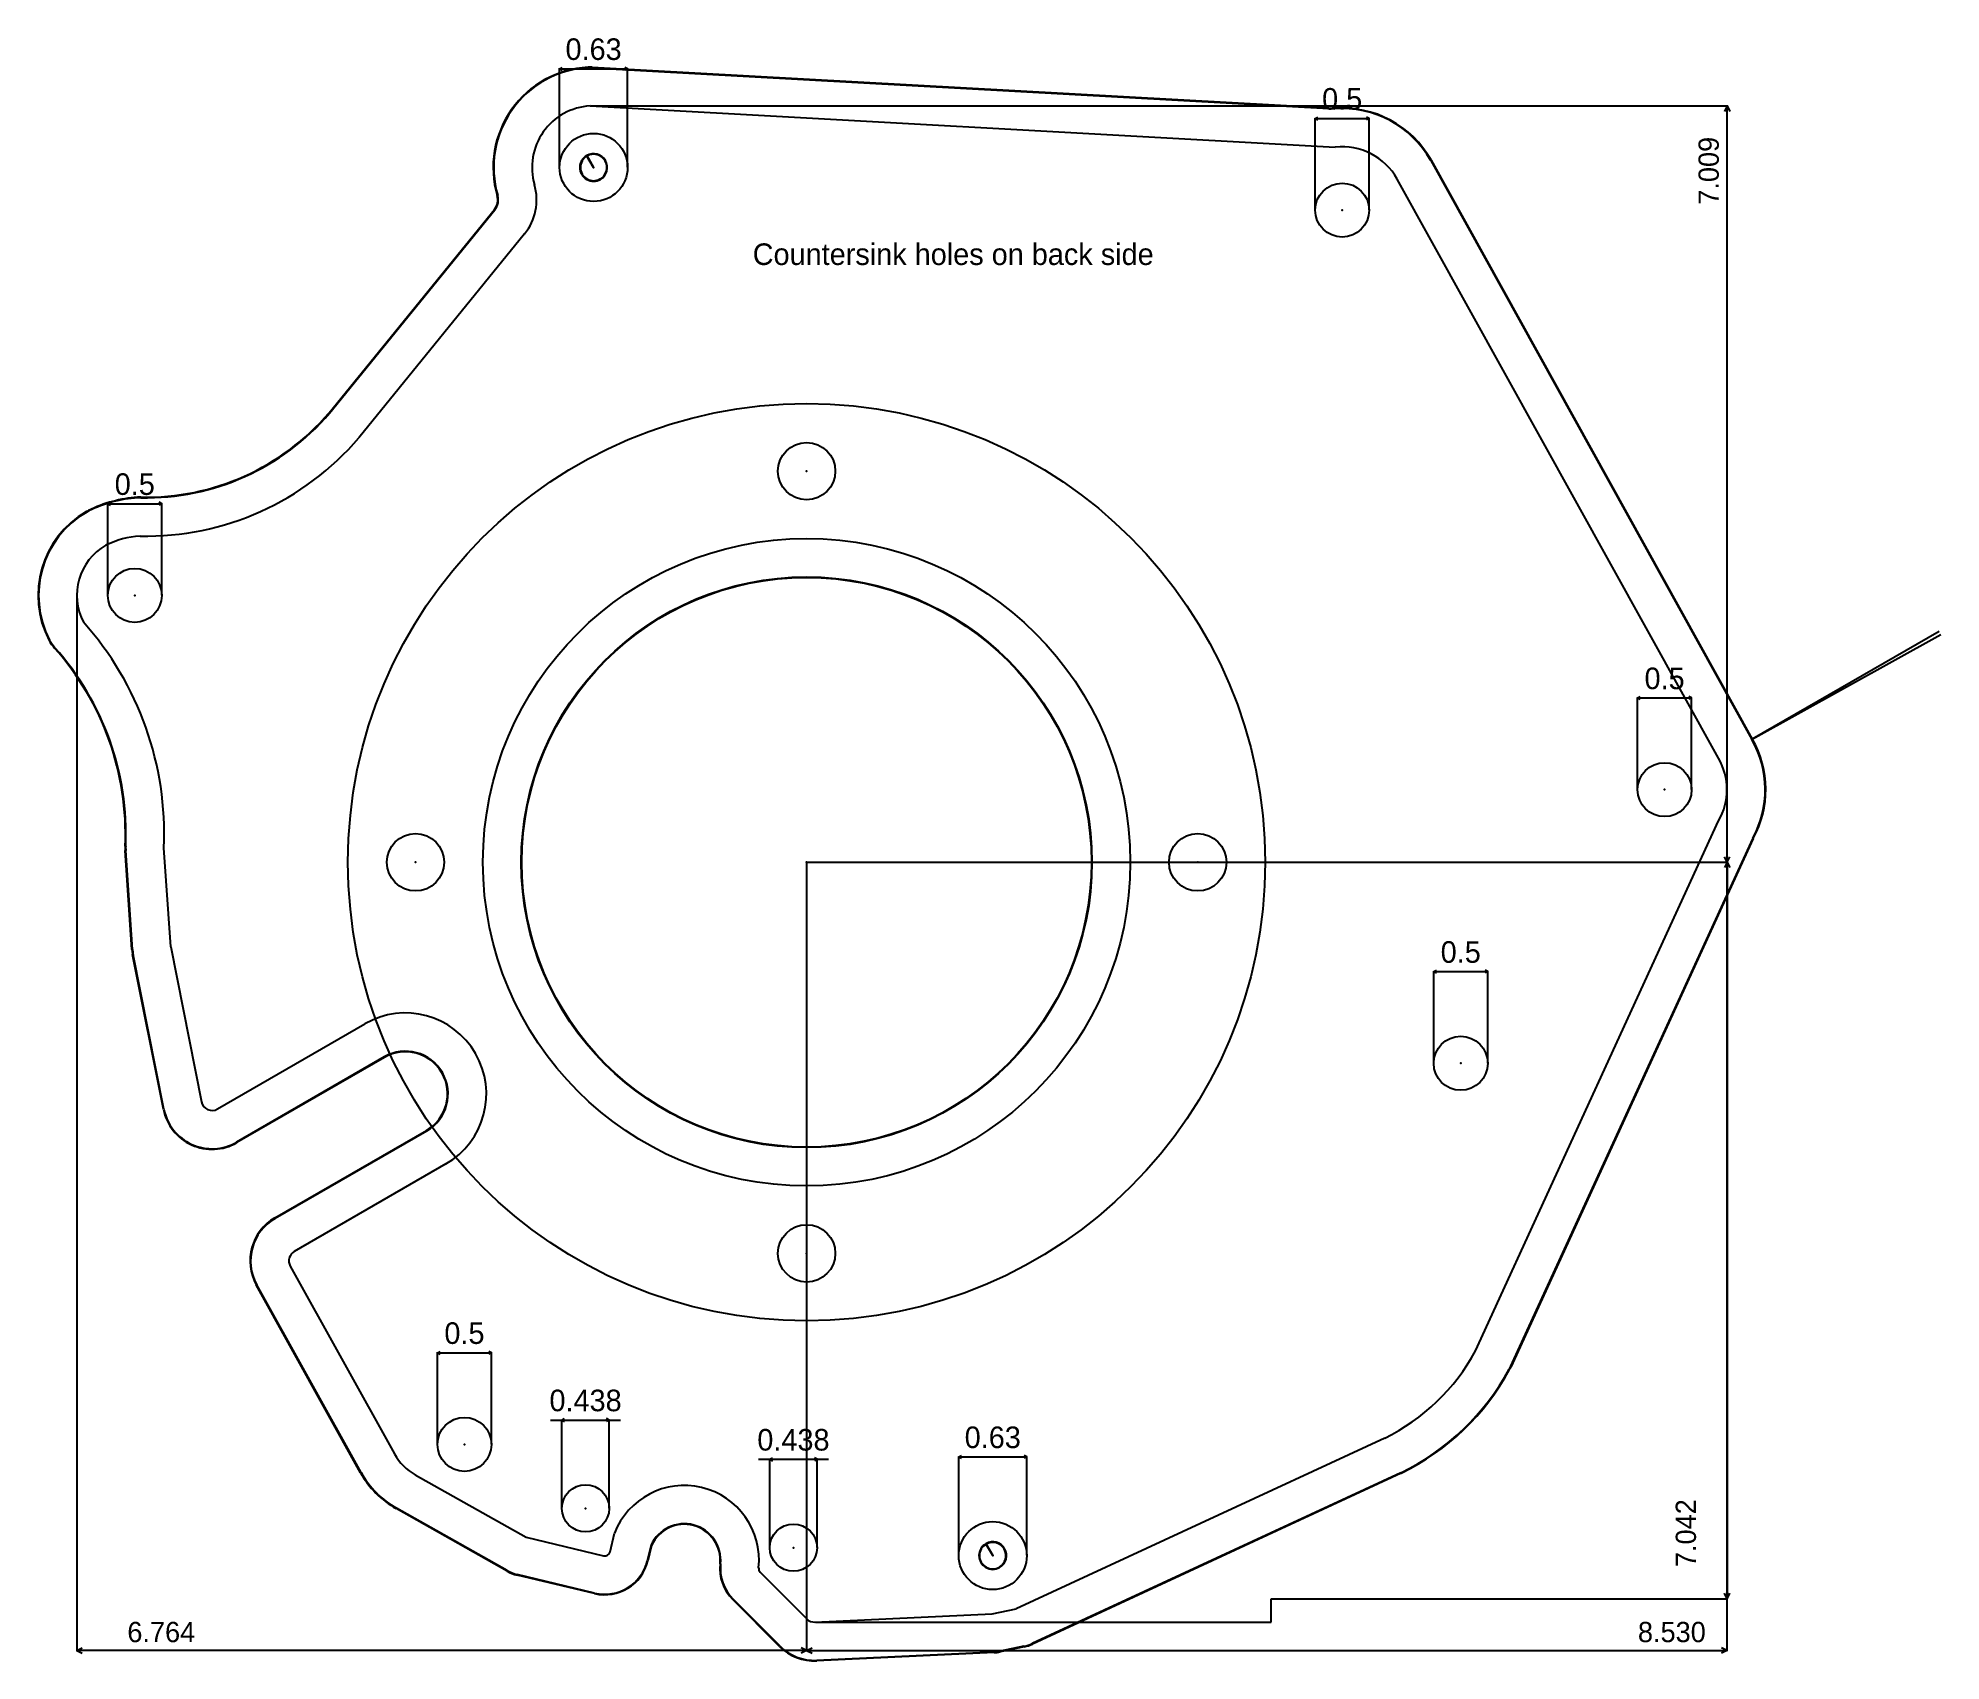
# Model space of a CAD drawing. Extents: x -7.1 to 10.5, y -7.4 to 7.6.
import ezdxf
from ezdxf.enums import TextEntityAlignment as Align

# ---------------------------------------------------------------- set-up
doc = ezdxf.new("R2010")
doc.units = 0

msp = doc.modelspace()

# ---------------------------------------------------------------- linework, layer by layer
at = {"layer": 'ARCTOOL', "color": 6, "linetype": 'CONTINUOUS'}
for centre in [(4.96398, 6.044089), (-3.171573, -5.395428)]:
    msp.add_circle(centre, 0.25, dxfattribs=at)
at = {"layer": 'CAM', "color": 7, "linetype": 'CONTINUOUS'}
for p, q in [((-2.001226, 7.009485), (8.538864, 7.009485)), ((8.531244, 7.009485), (8.506244, 6.959485)), ((8.531244, 0), (8.531244, 7.009485)), ((8.531244, 7.009485), (8.556244, 6.959485)), ((-6.763686, 2.468312), (-6.763686, -7.312387)), ((8.530274, 0.667827), (8.530274, -7.312387)), ((0.00508, 0), (8.538864, 0)), ((0.00508, 0), (8.538864, 0)), ((8.531244, 0), (8.506244, 0.05)), ((8.531244, 0), (8.506244, -0.05)), ((8.531244, 0), (8.556244, 0.05)), ((8.531244, 0), (8.531244, -6.825272)), ((8.531244, 0), (8.556244, -0.05)), ((0, -0.00508), (0, -7.312387)), ((0, -0.00508), (0, -7.312387)), ((4.304463, -7.042256), (4.304463, -6.825272)), ((4.304463, -6.825272), (8.538864, -6.825272)), ((8.531244, -6.825272), (8.506244, -6.775272)), ((8.531244, -6.825272), (8.556244, -6.775272)), ((0.082762, -7.042256), (4.304463, -7.042256)), ((-6.763686, -7.304767), (-6.713686, -7.279767)), ((0, -7.304767), (-6.763686, -7.304767)), ((-6.763686, -7.304767), (-6.713686, -7.329767)), ((0, -7.304767), (-0.05, -7.279767)), ((0, -7.304767), (-0.05, -7.329767)), ((0, -7.304767), (0.05, -7.279767)), ((0, -7.304767), (8.530274, -7.304767)), ((0, -7.304767), (0.05, -7.329767)), ((8.530274, -7.304767), (8.480274, -7.279767)), ((8.530274, -7.304767), (8.480274, -7.329767))]:
    msp.add_line(p, q, dxfattribs=at)
at = {"layer": 'CUTAWAY', "color": 6, "linetype": 'CONTINUOUS'}
for p, q in [((-5.460776, -2.286755), (-4.093472, -1.497342)), ((-3.343472, -2.79638), (-4.748578, -3.607618))]:
    msp.add_line(p, q, dxfattribs=at)
msp.add_arc((-3.718472, -2.146861), 0.75, 300, 480, dxfattribs=at)
at = {"layer": 'Default', "color": 9, "linetype": 'CONTINUOUS'}
for p, q in [((-1.986662, 7.363941), (4.894585, 6.982579)), ((-1.986385, 7.368933), (4.894539, 6.987589)), ((-1.974581, 6.439619), (-2.038331, 6.550037)), ((-2.038331, 6.550037), (-1.974581, 6.439619)), ((-1.974581, 6.439619), (-2.035831, 6.545707)), ((-2.035831, 6.545707), (-1.974581, 6.439619)), ((5.784913, 6.50413), (8.760586, 1.138834)), ((5.789286, 6.506555), (8.764939, 1.141295)), ((-4.426344, 4.165418), (-2.893708, 6.050985)), ((-4.422503, 4.162216), (-2.889828, 6.047831)), ((10.497664, 2.140126), (8.764939, 1.141295)), ((8.764939, 1.141295), (10.513951, 2.111324)), ((8.769432, 0.222671), (6.522107, -4.677412)), ((8.7739, 0.220419), (6.526652, -4.679496)), ((-6.253654, -0.808724), (-6.316009, 0.107911)), ((-6.248665, -0.808384), (-6.311021, 0.108251)), ((-5.96193, -2.289929), (-6.247561, -0.854551)), ((-5.957026, -2.288953), (-6.242657, -0.853575)), ((-3.915972, -1.804781), (-5.283276, -2.594194)), ((-3.913472, -1.809111), (-5.280776, -2.598524)), ((-4.928578, -3.295849), (-3.523472, -2.484611)), ((-4.926078, -3.300179), (-3.520972, -2.488941)), ((-4.133521, -5.659081), (-5.100721, -3.917562)), ((-4.12915, -5.656654), (-5.09635, -3.915134)), ((5.507264, -5.658299), (2.09113, -7.241474)), ((5.509367, -5.662836), (2.093232, -7.246011)), ((-2.776758, -6.569854), (-3.804051, -5.990671)), ((-2.774303, -6.565499), (-3.801595, -5.986315)), ((-1.442262, -6.329486), (-1.476799, -6.473422)), ((-1.437513, -6.33112), (-1.471937, -6.474588)), ((1.725214, -6.426013), (1.661464, -6.315594)), ((1.661464, -6.315594), (1.725214, -6.426013)), ((1.725214, -6.426013), (1.663964, -6.319925)), ((1.663964, -6.319925), (1.725214, -6.426013)), ((-1.965802, -6.777726), (-2.68353, -6.606426)), ((-1.964642, -6.772863), (-2.682369, -6.601562)), ((-0.25269, -7.267176), (-0.685018, -6.833634)), ((-0.249149, -7.263646), (-0.681477, -6.830104)), ((1.737238, -7.320436), (0.094179, -7.396872)), ((1.737471, -7.325431), (0.094411, -7.401866)), ((2.014822, -7.266803), (1.793704, -7.313241)), ((2.01585, -7.271697), (1.794732, -7.318134))]:
    msp.add_line(p, q, dxfattribs=at)
at = {"layer": 'Default', "color": 6, "linetype": 'CONTINUOUS'}
for p, q in [((8.451735, 0.963772), (5.474463, 6.331949)), ((6.199426, -4.529421), (8.452854, 0.38397))]:
    msp.add_line(p, q, dxfattribs=at)
at = {"layer": 'Default', "color": 9, "linetype": 'CONTINUOUS'}
for centre, radius in [((0, 0), 4.251), ((0, 3.625), 0.265625), ((0, 0), 3), ((0, 0), 2.645), ((0, 0), 2.64), ((-3.625, 0), 0.265625), ((3.625, 0), 0.265625), ((0, -3.625), 0.265625)]:
    msp.add_circle(centre, radius, dxfattribs=at)
for centre, radius, start, end in [((-1.974581, 6.439619), 0.930748, 93.186439, 196.289235), ((-1.974581, 6.439619), 0.925748, 93.186439, 196.289235), ((-2.006306, 7.009485), 0.36, 86.827885, 93.186439), ((-2.006306, 7.009485), 0.355, 86.827885, 93.186439), ((4.96398, 6.044089), 0.946053, 29.418573, 94.209315), ((4.96398, 6.044089), 0.941053, 29.418573, 94.228926), ((-1.974581, 6.439619), 0.1275, 120, 300), ((-1.974581, 6.439619), 0.1225, 120, 300), ((-1.974581, 6.439619), 0.1275, 300, 480), ((-1.974581, 6.439619), 0.1225, 300, 480), ((5.474463, 6.331949), 0.355, 29.013408, 29.418573), ((5.474463, 6.331949), 0.36, 29.013408, 29.418573), ((-3.002347, 6.139289), 0.14, 320.894934, 376.289235), ((-3.002347, 6.139289), 0.145, 320.894934, 376.289235), ((-6.125164, 5.618393), 2.240425, 268.835831, 319.461731), ((-6.125164, 5.618393), 2.235425, 268.835831, 319.460129), ((-6.12179, 2.183418), 1.201957, 93.820884, 116.351034), ((-6.12179, 2.183418), 1.196957, 93.820884, 116.351034), ((-6.177896, 3.023504), 0.36, 88.835831, 93.820884), ((-6.177896, 3.023504), 0.355, 88.835831, 93.820884), ((-6.227331, 2.473392), 0.896354, 120, 207.703491), ((-6.227331, 2.473392), 0.891354, 120, 207.703491), ((-6.495509, 2.937888), 0.36, 116.351034, 120), ((-6.495509, 2.937888), 0.355, 116.351034, 120), ((-6.702201, 2.224043), 0.36, 207.703491, 221.740369), ((-6.702201, 2.224043), 0.355, 207.703491, 221.740369), ((-8.901631, 0.261641), 2.587629, 357.485947, 401.740369), ((-8.901631, 0.261641), 2.592629, 357.485947, 401.740369), ((7.9524, 0.672906), 0.932874, 331.142481, 389.963878), ((7.9524, 0.672906), 0.937874, 331.15375, 389.961341), ((-5.956839, 0.132345), 0.36, 177.485947, 183.891653), ((-5.956839, 0.132345), 0.355, 177.485947, 183.891653), ((-5.894484, -0.784291), 0.36, 183.891653, 191.254468), ((-5.894484, -0.784291), 0.355, 183.891653, 191.254468), ((-3.718472, -2.146861), 0.395, 300, 480), ((-3.718472, -2.146861), 0.39, 300, 480), ((-5.510776, -2.200152), 0.46, 191.254468, 300), ((-5.510776, -2.200152), 0.455, 191.254468, 300), ((-4.698578, -3.694221), 0.46, 120, 209.046794), ((-4.698578, -3.694221), 0.455, 120, 209.046794), ((4.51832, -3.6183), 2.267134, 296.048334, 331.543324), ((4.51832, -3.6183), 2.272134, 296.048334, 331.543324), ((6.199426, -4.529421), 0.355, 331.543324, 335.362392), ((6.199426, -4.529421), 0.36, 331.543324, 335.362392), ((-3.381689, -5.241531), 0.86, 209.046794, 240.58586), ((-3.381689, -5.241531), 0.855, 209.046794, 240.58586), ((5.357994, -5.336207), 0.355, 294.864918, 296.048334), ((5.357994, -5.336207), 0.36, 294.864918, 296.048334), ((-1.134235, -6.469377), 0.338305, 354.228295, 515.574903), ((-1.134235, -6.469377), 0.333305, 354.228295, 515.492955), ((1.725214, -6.426013), 0.1275, 120, 300), ((1.725214, -6.426013), 0.1225, 120, 300), ((1.725214, -6.426013), 0.1275, 300, 480), ((1.725214, -6.426013), 0.1225, 300, 480), ((-1.870621, -6.378928), 0.41, 256.576278, 346.507436), ((-1.870621, -6.378928), 0.405, 256.576278, 346.507436), ((-0.394698, -6.544127), 0.41, 174.228295, 224.919686), ((-0.394698, -6.544127), 0.405, 174.228295, 224.919686), ((-2.599956, -6.256261), 0.36, 240.58586, 256.576278), ((-2.599956, -6.256261), 0.355, 240.58586, 256.576278), ((0.073035, -6.942363), 0.46, 224.919686, 272.663495), ((0.073035, -6.942363), 0.455, 224.919686, 272.663495), ((1.720741, -6.96582), 0.355, 272.663495, 281.860453), ((1.720741, -6.96582), 0.36, 272.663495, 281.860453), ((1.941859, -6.919382), 0.355, 281.860453, 294.864918), ((1.941859, -6.919382), 0.36, 281.860453, 294.864918)]:
    msp.add_arc(centre, radius, start, end, dxfattribs=at)
at = {"layer": 'Default', "color": 6, "linetype": 'CONTINUOUS'}
for centre, radius, start, end in [((-3.002347, 6.139289), 0.5, 320.894934, 376.289235), ((-5.510776, -2.200152), 0.1, 191.254468, 300), ((-4.698578, -3.694221), 0.1, 120, 209.046794), ((-3.381689, -5.241531), 0.5, 209.046794, 240.58586), ((-1.870621, -6.378928), 0.05, 256.576278, 346.507436), ((-0.394698, -6.544127), 0.05, 174.228295, 224.919686), ((0.073035, -6.942363), 0.1, 224.919686, 272.663495)]:
    msp.add_arc(centre, radius, start, end, dxfattribs=at)
at = {"layer": 'Default', "color": 7}
for p in [(-1.974581, 6.439619), (4.96398, 6.044089), (-6.227331, 2.473392), (7.952351, 0.672906), (6.062918, -1.863148), (-3.171573, -5.395428), (-2.049006, -5.988302), (-0.122216, -6.352768), (1.725214, -6.426013)]:
    msp.add_point(p, dxfattribs=at)
at = {"layer": 'Default', "color": 9}
for p in [(0, 3.625), (-3.625, 0), (0, 0), (3.625, 0), (0, -3.625)]:
    msp.add_point(p, dxfattribs=at)
at = {"layer": 'DIM', "color": 7, "linetype": 'CONTINUOUS'}
for p, q in [((-2.289581, 7.354619), (-2.264581, 7.367119)), ((-2.289581, 6.442159), (-2.289581, 7.358429)), ((-2.289581, 7.354619), (-1.659581, 7.354619)), ((-2.289581, 7.354619), (-2.264581, 7.342119)), ((-1.659581, 7.354619), (-1.684581, 7.367119)), ((-1.659581, 7.354619), (-1.684581, 7.342119)), ((-1.659581, 6.442159), (-1.659581, 7.358429)), ((4.71398, 6.894089), (4.73898, 6.906589)), ((4.71398, 6.046628), (4.71398, 6.897899)), ((4.71398, 6.894089), (5.21398, 6.894089)), ((4.71398, 6.894089), (4.73898, 6.881589)), ((5.21398, 6.894089), (5.18898, 6.906589)), ((5.21398, 6.894089), (5.18898, 6.881589)), ((5.21398, 6.046628), (5.21398, 6.897899)), ((-6.477332, 3.323392), (-6.452332, 3.335892)), ((-6.477332, 2.475932), (-6.477332, 3.327202)), ((-6.477332, 3.323392), (-5.977332, 3.323392)), ((-6.477332, 3.323392), (-6.452332, 3.310892)), ((-5.977332, 3.323392), (-6.002332, 3.335892)), ((-5.977332, 3.323392), (-6.002332, 3.310892)), ((-5.977332, 2.475932), (-5.977332, 3.327202)), ((7.702351, 1.522906), (7.727351, 1.535406)), ((7.702351, 0.675446), (7.702351, 1.526716)), ((7.702351, 1.522906), (8.202351, 1.522906)), ((7.702351, 1.522906), (7.727351, 1.510406)), ((8.202351, 1.522906), (8.177351, 1.535406)), ((8.202351, 1.522906), (8.177351, 1.510406)), ((8.202351, 0.675446), (8.202351, 1.526716)), ((5.812918, -1.013148), (5.837918, -1.000648)), ((5.812918, -1.860608), (5.812918, -1.009338)), ((5.812918, -1.013148), (6.312918, -1.013148)), ((5.812918, -1.013148), (5.837918, -1.025648)), ((6.312918, -1.013148), (6.287918, -1.000648)), ((6.312918, -1.013148), (6.287918, -1.025648)), ((6.312918, -1.860608), (6.312918, -1.009338)), ((-3.421573, -4.545428), (-3.396573, -4.532928)), ((-3.421573, -5.392888), (-3.421573, -4.541618)), ((-3.421573, -4.545428), (-2.921573, -4.545428)), ((-3.421573, -4.545428), (-3.396573, -4.557928)), ((-2.921573, -4.545428), (-2.946573, -4.532928)), ((-2.921573, -4.545428), (-2.946573, -4.557928)), ((-2.921573, -5.392888), (-2.921573, -4.541618)), ((-2.374086, -5.169302), (-1.723926, -5.169302)), ((-2.268006, -5.169302), (-2.243006, -5.156802)), ((-2.268006, -5.985762), (-2.268006, -5.165492)), ((-2.268006, -5.169302), (-2.243006, -5.181802)), ((-1.830006, -5.169302), (-1.855006, -5.156802)), ((-1.830006, -5.169302), (-1.855006, -5.181802)), ((-1.830006, -5.985762), (-1.830006, -5.165492)), ((-0.447296, -5.533768), (0.202864, -5.533768)), ((-0.341216, -5.533768), (-0.316216, -5.521268)), ((-0.341216, -6.350228), (-0.341216, -5.529958)), ((-0.341216, -5.533768), (-0.316216, -5.546268)), ((0.096784, -5.533768), (0.071784, -5.521268)), ((0.096784, -5.533768), (0.071784, -5.546268)), ((0.096784, -6.350228), (0.096784, -5.529958)), ((1.410214, -5.511013), (1.435214, -5.498513)), ((1.410214, -6.423473), (1.410214, -5.507203)), ((1.410214, -5.511013), (2.040214, -5.511013)), ((1.410214, -5.511013), (1.435214, -5.523513)), ((2.040214, -5.511013), (2.015214, -5.498513)), ((2.040214, -5.511013), (2.015214, -5.523513)), ((2.040214, -6.423473), (2.040214, -5.507203))]:
    msp.add_line(p, q, dxfattribs=at)
at = {"layer": 'DIMENSIONS', "color": 6, "linetype": 'CONTINUOUS'}
msp.add_circle((6.062918, -1.863148), 0.25, dxfattribs=at)
at = {"layer": 'PATTERN', "color": 6, "linetype": 'CONTINUOUS'}
for p, q in [((-2.006306, 7.009485), (4.900581, 6.626702)), ((-2.614352, 5.823917), (-4.149724, 3.934983)), ((-5.894484, -0.784291), (-5.956839, 0.132345)), ((-5.894484, -0.784291), (-5.608853, -2.219669)), ((-4.786001, -3.742773), (-3.8188, -5.484293)), ((5.357994, -5.336207), (1.941859, -6.919382)), ((-3.627248, -5.677077), (-2.599956, -6.256261)), ((-2.599956, -6.256261), (-1.882228, -6.427562)), ((-1.822001, -6.390594), (-1.780954, -6.219524)), ((-0.430103, -6.579433), (0.002225, -7.012975)), ((0.077682, -7.042255), (1.720741, -6.96582)), ((1.720741, -6.96582), (1.941859, -6.919382))]:
    msp.add_line(p, q, dxfattribs=at)
for centre, radius in [((-1.974581, 6.439619), 0.315), ((4.96398, 6.044089), 0.25), ((-6.227331, 2.473392), 0.25), ((7.952351, 0.672906), 0.25), ((-2.049006, -5.988302), 0.219), ((-0.122216, -6.352768), 0.219), ((1.725214, -6.426013), 0.315)]:
    msp.add_circle(centre, radius, dxfattribs=at)
for centre, radius, start, end in [((-1.974581, 6.439619), 0.570748, 93.186439, 196.289235), ((4.96398, 6.044089), 0.586053, 29.418573, 96.210304), ((-6.125164, 5.618393), 2.595425, 268.835831, 319.563355), ((-6.12179, 2.183418), 0.841957, 93.820884, 116.351034), ((-6.227331, 2.473392), 0.536354, 120, 207.703491), ((-8.901631, 0.261641), 2.947629, 357.485947, 401.740369), ((7.9524, 0.672906), 0.577874, 330, 390.221045), ((4.51832, -3.6183), 1.912134, 296.048334, 331.543324), ((-1.134235, -6.469377), 0.693305, 354.228295, 518.876552)]:
    msp.add_arc(centre, radius, start, end, dxfattribs=at)

# ---------------------------------------------------------------- texts
at = {"layer": 'CAM', "color": 7}
for s, p in [('7.009', (8.45484, 6.408797)), ('7.042', (8.243546, -6.217911))]:
    msp.add_text(s, height=0.188, rotation=90.000003, dxfattribs=at).set_placement(p, align=Align.CENTER)
for s, p in [('6.764', (-5.98148, -7.228364)), ('8.530', (8.019782, -7.228364))]:
    msp.add_text(s, height=0.188, dxfattribs=at).set_placement(p, align=Align.CENTER)
at = {"layer": 'DIM', "color": 7}
for s, p in [('0.63', (-1.974581, 7.435899)), ('0.5', (4.96398, 6.975369)), ('Countersink holes on back side', (1.358657, 5.535627)), ('0.5', (-6.227332, 3.404672)), ('0.5', (7.952351, 1.604187)), ('0.5', (6.062918, -0.931868)), ('0.5', (-3.171573, -4.464148)), ('0.438', (-2.049006, -5.088022)), ('0.438', (-0.122216, -5.452488)), ('0.63', (1.725214, -5.429733))]:
    msp.add_text(s, height=0.2, dxfattribs=at).set_placement(p, align=Align.CENTER)

doc.saveas('drawing.dxf')
